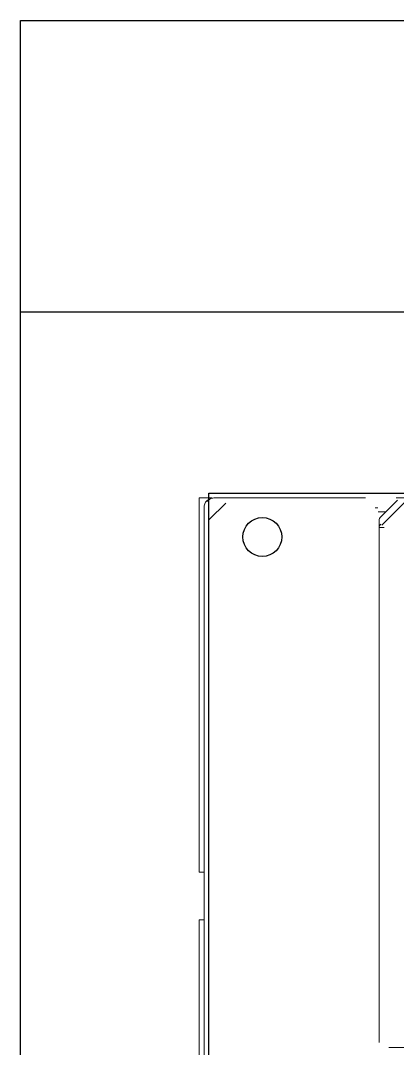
# Model space of a CAD drawing. Header units: millimetres. Extents: x -3630 to 1270, y -52213 to -49192.
# Drawn here: x -1703.7 to -1665, y -51440.7 to -51335 of the extents above; entities that cross this region are included whole.
import ezdxf

# ---------------------------------------------------------------- set-up
doc = ezdxf.new("R2010")
doc.units = ezdxf.units.MM
doc.linetypes.add('CENTER', pattern=[2, 1.25, -0.25, 0.25, -0.25])
doc.layers.add('1', color=1, linetype='CENTER')

msp = doc.modelspace()

# ---------------------------------------------------------------- linework, layer by layer
for p, q in [((-1273.75, -51364.959), (-1703.75, -51364.959)), ((-1684.367, -51383.606), (-1591.367, -51383.606)), ((-1684.367, -51555.606), (-1684.367, -51383.606))]:
    msp.add_line(p, q)
msp.add_lwpolyline([(-1703.75, -51334.959), (-1243.75, -51334.959), (-1243.75, -52044.959), (-1703.75, -52044.959)], close=True)
msp.add_circle((-1678.867, -51388.106), 2)
at = {"layer": '1', "color": 7, "linetype": 'Continuous', "lineweight": 18}
for p, q in [((-1685.367, -51384.092), (-1685.367, -51422.595)), ((-1684.07, -51384.092), (-1685.367, -51384.092)), ((-1683.867, -51384.092), (-1682.168, -51384.092)), ((-1682.168, -51384.092), (-1668.239, -51384.092)), ((-1665.083, -51384.092), (-1657.419, -51384.092)), ((-1684.867, -51385.092), (-1684.867, -51386.79)), ((-1667.239, -51385.092), (-1666.973, -51385.092)), ((-1664.968, -51384.302), (-1666.683, -51386.018)), ((-1666.195, -51385.529), (-1666.933, -51385.529)), ((-1684.867, -51386.79), (-1684.867, -51442.958)), ((-1666.836, -51387.122), (-1666.836, -51386.402)), ((-1666.836, -51440.145), (-1666.836, -51387.122)), ((-1685.367, -51422.595), (-1684.867, -51422.595)), ((-1685.367, -51427.521), (-1684.867, -51427.521)), ((-1685.367, -51507.162), (-1685.367, -51427.521)), ((-1665.836, -51440.645), (-1592.836, -51440.645))]:
    msp.add_line(p, q, dxfattribs=at)
at = {"layer": '1', "color": 7, "linetype": 'Continuous', "lineweight": 13}
for p, q in [((-1684.335, -51386.322), (-1682.636, -51384.624)), ((-1664.092, -51384.411), (-1666.57, -51386.888))]:
    msp.add_line(p, q, dxfattribs=at)
at = {"layer": '1', "color": 7, "linetype": 'Continuous', "lineweight": 18}
for points in [[(-1684.867, -51385.092), (-1684.847, -51384.896), (-1684.79, -51384.709), (-1684.698, -51384.536), (-1684.574, -51384.384), (-1684.422, -51384.26), (-1684.249, -51384.168), (-1684.062, -51384.111), (-1683.867, -51384.092)], [(-1684.517, -51384.441), (-1684.454, -51384.363), (-1684.383, -51384.293), (-1684.307, -51384.233), (-1684.225, -51384.183), (-1684.139, -51384.143), (-1684.05, -51384.115), (-1683.959, -51384.097), (-1683.867, -51384.092)], [(-1666.836, -51386.402), (-1666.825, -51386.298), (-1666.791, -51386.198), (-1666.736, -51386.107), (-1666.662, -51386.03)], [(-1666.836, -51387.122), (-1666.825, -51387.031), (-1666.79, -51386.943), (-1666.735, -51386.864), (-1666.662, -51386.797)], [(-1666.336, -51387.122), (-1666.527, -51387.122), (-1666.614, -51387.122), (-1666.69, -51387.122), (-1666.752, -51387.122), (-1666.798, -51387.122), (-1666.826, -51387.122), (-1666.836, -51387.122)]]:
    msp.add_lwpolyline(points, dxfattribs=at)

doc.saveas('drawing.dxf')
